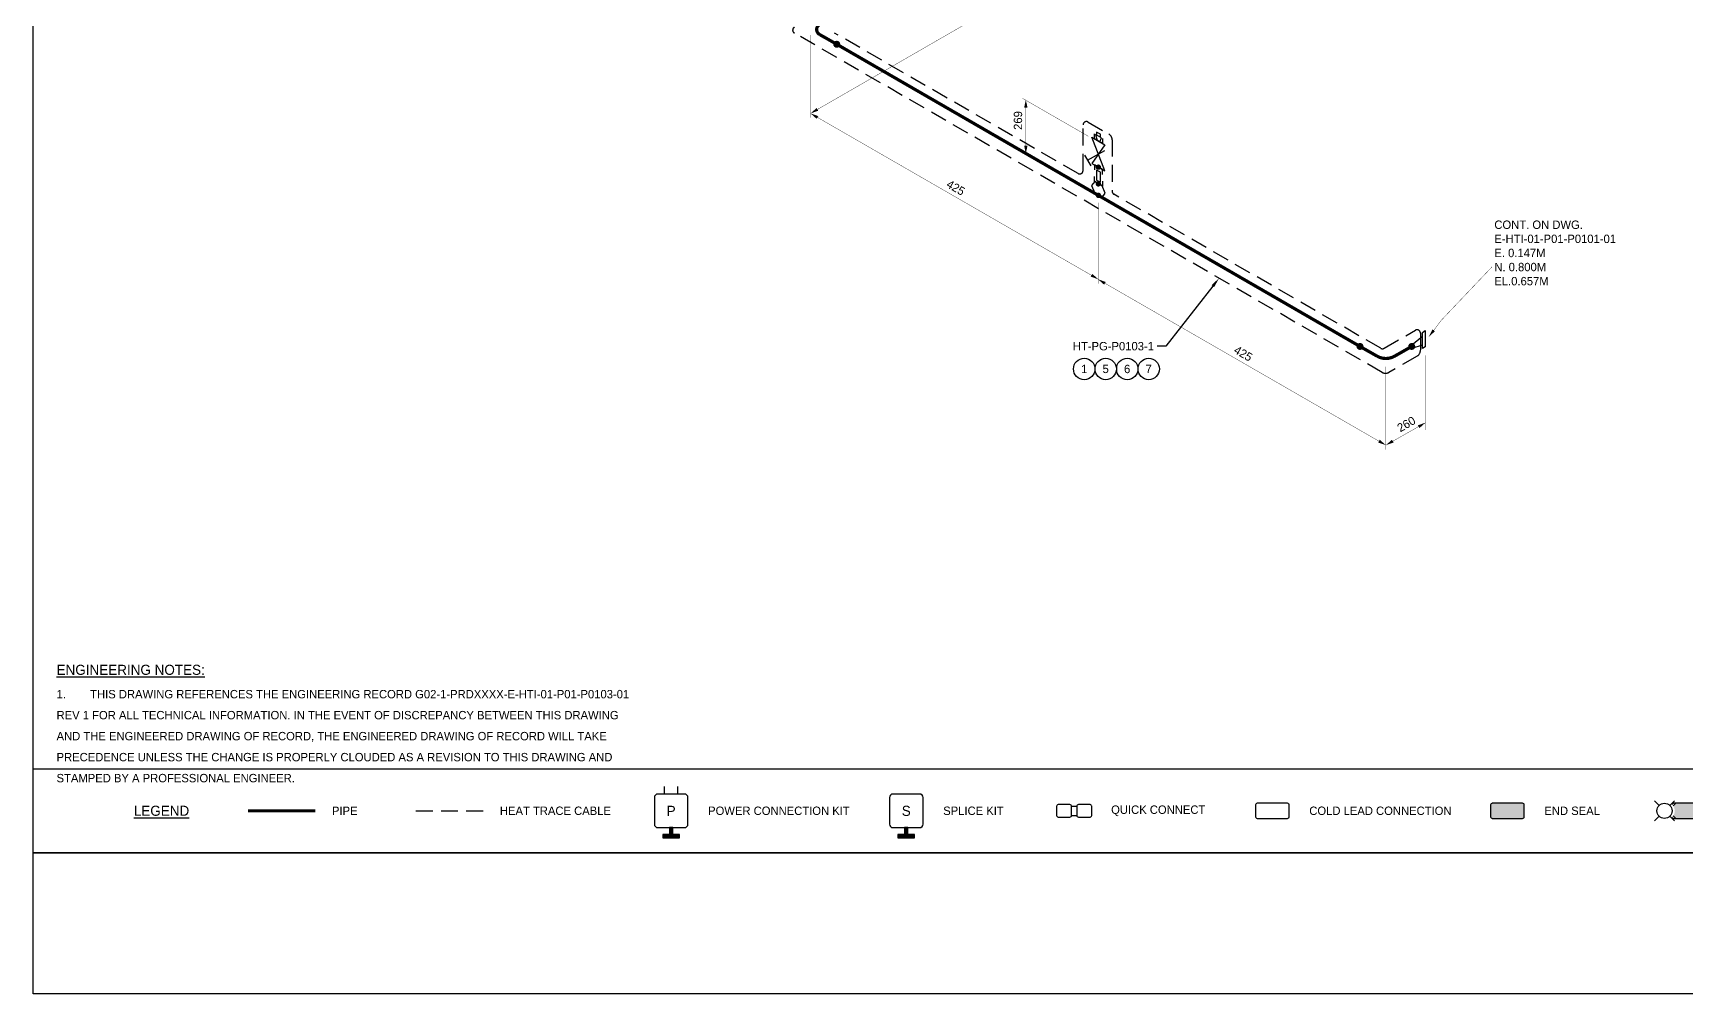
# Model space of a CAD drawing. Extents: x 0 to 847, y -42 to 494.
# Drawn here: x 0 to 492.2, y -42 to 244.1 of the extents above; entities that cross this region are included whole.
import ezdxf
from ezdxf import colors
from ezdxf.entities.mleader import LeaderData, LeaderLine
from ezdxf.enums import TextEntityAlignment as Align
from ezdxf.math import Vec2, Vec3

# ---------------------------------------------------------------- set-up
doc = ezdxf.new("R2010")
doc.units = 0
doc.header["$LTSCALE"] = 10
doc.header["$MEASUREMENT"] = 0
doc.linetypes.add('DASHED', pattern=[0.75, 0.5, -0.25])
doc.layers.get('Defpoints').update_dxf_attribs({"color": 9})
for name, color, linetype in [('DIMENSION', 2, 'Continuous'), ('ENGINEERING NOTE', 2, 'Continuous'), ('HEAT_TRACE', 3, 'DASHED'), ('PIPE', 7, 'Continuous'), ('SYMBOL-3', 3, 'Continuous'), ('TABLE-1', 1, 'Continuous'), ('TEXT-2', 2, 'Continuous'), ('TEXT2', 40, 'Continuous'), ('TITLE', 7, 'Continuous'), ('WELDS', 7, 'Continuous'), ('Wipeout', 7, 'Continuous')]:
    doc.layers.add(name, color=color, linetype=linetype)
doc.styles.add('framdcn', font='', dxfattribs={"height": 2.4})
doc.styles.add('Scovan Elec', font='')
doc.styles.get("Standard").update_dxf_attribs({"font": ''})
doc.styles.get('framdcn').set_extended_font_data('Franklin Gothic Medium Cond')
doc.styles.get('Scovan Elec').set_extended_font_data('Franklin Gothic Medium Cond')
doc.styles.get('Standard').set_extended_font_data('Franklin Gothic Medium Cond')

# ---------------------------------------------------------------- blocks, each defined once
blk = doc.blocks.new('*U13')
at = {"layer": 'SYMBOL-3'}
h = blk.add_hatch(color=256, dxfattribs=at)
h.dxf.hatch_style = 1
h.paths.add_polyline_path([(434.5, 56.79, 0.414214), (434, 56.29), (434, 52.79, 0.414214), (434.5, 52.29), (443.5, 52.29, 0.414214), (444, 52.79), (444, 56.29, 0.414214), (443.5, 56.79)])
h = blk.add_hatch(color=256, dxfattribs=at)
h.dxf.hatch_style = 1
h.paths.add_polyline_path([(489.13, 56.79), (488.39, 56.05), (488.58, 55.66), (488.7, 55.29), (488.77, 54.92), (488.79, 54.54), (488.77, 54.15), (488.7, 53.78), (488.58, 53.42), (488.39, 53.02), (489.13, 52.29), (497.5, 52.29, 0.414214), (498, 52.79), (498, 56.29, 0.414214), (497.5, 56.79)])
h = blk.add_hatch(color=256, dxfattribs=at)
h.dxf.hatch_style = 1
h.paths.add_polyline_path([(190.5, 47.54), (190.5, 49.54), (189.5, 49.54), (189.5, 47.54), (187.5, 47.54), (187.5, 46.54), (192.5, 46.54), (192.5, 47.54)])
h = blk.add_hatch(color=256, dxfattribs=at)
h.dxf.hatch_style = 1
h.paths.add_polyline_path([(259.5, 47.54), (257.5, 47.54), (257.5, 46.54), (262.5, 46.54), (262.5, 47.54), (260.5, 47.54), (260.5, 49.54), (259.5, 49.54)])
at = {"layer": 'Defpoints'}
for points in [[(434, 56.29), (434, 52.79, 0.414214), (434.5, 52.29), (443.5, 52.29, 0.414214), (444, 52.79), (444, 56.29, 0.414214), (443.5, 56.79), (434.5, 56.79, 0.414214)], [(488, 56.29), (488, 52.79, 0.414214), (488.5, 52.29), (497.5, 52.29, 0.414214), (498, 52.79), (498, 56.29, 0.414214), (497.5, 56.79), (488.5, 56.79, 0.414214)]]:
    blk.add_lwpolyline(points, format="xyb", close=True, dxfattribs=at)
for points in [[(189.5, 49.54), (189.5, 47.54), (187.5, 47.54), (187.5, 46.54), (192.5, 46.54), (192.5, 47.54), (190.5, 47.54), (190.5, 49.54)], [(259.5, 49.54), (259.5, 47.54), (257.5, 47.54), (257.5, 46.54), (262.5, 46.54), (262.5, 47.54), (260.5, 47.54), (260.5, 49.54)]]:
    blk.add_lwpolyline(points, close=True, dxfattribs=at)
at = {"layer": 'HEAT_TRACE', "linetype": 'DASHED'}
blk.add_line((114, 54.54), (134, 54.54), dxfattribs=at)
at = {"layer": 'PIPE', "const_width": 0.95}
blk.add_lwpolyline([(64, 54.54), (84, 54.54)], dxfattribs=at)
at = {"layer": 'SYMBOL-3'}
for p, q in [((188, 59.81), (188, 61.81)), ((192, 59.81), (192, 61.81)), ((309.23, 55.88), (310.77, 55.88)), ((309.23, 53.19), (310.77, 53.19))]:
    blk.add_line(p, q, dxfattribs=at)
for points in [[(185, 58.54), (185, 50.54, 0.414214), (186, 49.54), (194, 49.54, 0.414214), (195, 50.54), (195, 58.54, 0.414214), (194, 59.54), (186, 59.54, 0.414214)], [(255, 58.54), (255, 50.54, 0.414214), (256, 49.54), (264, 49.54, 0.414214), (265, 50.54), (265, 58.54, 0.414214), (264, 59.54), (256, 59.54, 0.414214)], [(305.27, 52.69), (308.73, 52.69, 0.414214), (309.23, 53.19), (309.23, 55.88, 0.414214), (308.73, 56.38), (305.27, 56.38, 0.414214), (304.77, 55.88), (304.77, 53.19, 0.414214)], [(311.27, 52.69), (314.73, 52.69, 0.414214), (315.23, 53.19), (315.23, 55.88, 0.414214), (314.73, 56.38), (311.27, 56.38, 0.414214), (310.77, 55.88), (310.77, 53.19, 0.414214)], [(364, 56.29), (364, 52.79, 0.414214), (364.5, 52.29), (373.5, 52.29, 0.414214), (374, 52.79), (374, 56.29, 0.414214), (373.5, 56.79), (364.5, 56.79, 0.414214)]]:
    blk.add_lwpolyline(points, format="xyb", close=True, dxfattribs=at)
at = {"layer": 'TABLE-1'}
blk.add_lwpolyline([(0, 67.04), (843.77, 67.04)], dxfattribs=at)
at = {"layer": 'TEXT-2'}
for s, p in [('P', (190, 54.54)), ('S', (260, 54.54))]:
    blk.add_text(s, height=3, rotation=360, dxfattribs=at).set_placement(p, align=Align.MIDDLE)
at = {"layer": 'TEXT-2', "attachment_point": 4, "style": 'Scovan Elec'}
for s, insert, char_height in [('{\\LLEGEND}', (30, 54.54), 3), ('PIPE', (89, 54.54), 2.5), ('HEAT TRACE CABLE', (139, 54.54), 2.5), ('POWER CONNECTION KIT', (201, 54.54), 2.5), ('SPLICE KIT', (271, 54.54), 2.5), ('QUICK CONNECT', (321, 54.54), 2.5), ('COLD LEAD CONNECTION', (380, 54.54), 2.5), ('END SEAL', (450, 54.54), 2.5)]:
    blk.add_mtext(s, dxfattribs=dict(at, insert=insert, char_height=char_height))
blk.add_wipeout([(485.56, 57.57), (485.18, 57.53), (484.81, 57.43), (484.45, 57.29), (484.12, 57.11), (483.81, 56.88), (483.53, 56.62), (483.29, 56.32), (483.08, 56), (482.92, 55.66), (482.8, 55.29), (482.73, 54.92), (482.71, 54.54), (482.73, 54.15), (482.8, 53.78), (482.92, 53.42), (483.08, 53.07), (483.29, 52.75), (483.53, 52.45), (483.81, 52.19), (484.12, 51.97), (484.45, 51.78), (484.81, 51.64), (485.18, 51.55), (485.56, 51.5), (485.94, 51.5), (486.32, 51.55), (486.69, 51.64), (487.05, 51.78), (487.38, 51.97), (487.69, 52.19), (487.97, 52.45), (488.21, 52.75), (488.42, 53.07), (488.58, 53.42), (488.7, 53.78), (488.77, 54.15), (488.79, 54.54), (488.77, 54.92), (488.7, 55.29), (488.58, 55.66), (488.42, 56), (488.21, 56.32), (487.97, 56.62), (487.69, 56.88), (487.38, 57.11), (487.05, 57.29), (486.69, 57.43), (486.32, 57.53), (485.94, 57.57)]).dxf.layer = 'Wipeout'
at = {"layer": 'Defpoints'}
for p, q in [((489.13, 56.79), (488.39, 56.04)), ((488.39, 53.03), (489.13, 52.29))]:
    blk.add_line(p, q, dxfattribs=at)
at = {"layer": 'SYMBOL-3', "color": 2}
for p, q in [((482.74, 57.55), (484.16, 56.13)), ((488.76, 57.55), (487.34, 56.13)), ((484.16, 52.94), (482.74, 51.52)), ((487.34, 52.94), (488.76, 51.52))]:
    blk.add_line(p, q, dxfattribs=at)
blk.add_circle((485.75, 54.54), 2.25, dxfattribs=at)
blk = doc.blocks.new('block1')
at = {"layer": 'TEXT2'}
blk.add_hatch(color=256, dxfattribs=at).paths.add_polyline_path([(0.001, 0), (1.101, 2.2), (1.801, 1.6)])
at = {"layer": 'TEXT2', "linetype": 'ByBlock', "const_width": 0.1, "flags": 128}
blk.add_lwpolyline([(3.8, 5), (0, 0)], dxfattribs=at)
blk = doc.blocks.new('block2')
at = {"layer": 'TEXT2', "style": 'framdcn'}
for s, p in [('E. 0.147M', (0, 0)), ('N. 0.800M', (0, -4.2)), ('EL.0.657M', (0, -8.4))]:
    blk.add_text(s, height=2.5, dxfattribs=at).set_placement(p)
blk = doc.blocks.new('block9')
at = {"layer": 'PIPE', "linetype": 'ByBlock', "flags": 128}
for points in [[(-4.1, -1.9), (-0.8, 0.8)], [(-0.8, 1.9), (0, 2.4)], [(-0.8, -2.9), (-0.8, 1.9)], [(0, 2.4), (0, 0)], [(0, 0), (0, -2.4)], [(-4.1, -2.9), (-4.1, -1.9)], [(-0.8, -1.9), (-4.1, -2.9)], [(0, -2.4), (-0.8, -2.9)]]:
    blk.add_lwpolyline(points, dxfattribs=at)
at = {"flags": 1}
for tag in ['Tag', 'UCI', 'Pipe Ref', 'Description', 'Key']:
    blk.add_attdef(tag, (0, 0), '', height=1, dxfattribs=at)
blk = doc.blocks.new('block10')
at = {"layer": 'PIPE', "linetype": 'ByBlock', "const_width": 0.95, "flags": 128}
for points in [[(-7.7, -1.61), (-2.6, -4.51)], [(-2.6, -4.51), (-1.78, -4.89), (-0.91, -5.12), (0, -5.2), (0.9, -5.12), (1.78, -4.89), (2.6, -4.51)], [(2.6, -4.51), (7.7, -1.61)]]:
    blk.add_lwpolyline(points, dxfattribs=at)
at = {"flags": 1}
for tag in ['Tag', 'UCI', 'Pipe Ref', 'Description', 'Key']:
    blk.add_attdef(tag, (0, 0), '', height=1, dxfattribs=at)
blk = doc.blocks.new('block11')
at = {"layer": 'PIPE', "linetype": 'ByBlock', "const_width": 0.95, "flags": 128}
blk.add_lwpolyline([(-77.9, 45), (0, 0)], dxfattribs=at)
at = {"flags": 1}
for tag in ['Tag', 'UCI', 'Pipe Ref', 'Description', 'Key']:
    blk.add_attdef(tag, (0, 0), '', height=1, dxfattribs=at)
blk = doc.blocks.new('block12')
at = {"layer": 'PIPE', "linetype": 'ByBlock', "flags": 128}
for points in [[(-1.2, 4.1), (-1.2, 5.6)], [(-1.1, 4.1), (-2, 2.9)], [(-2, 2.9), (-1.1, 0.6)], [(1.2, 2.7), (-1.2, 4.1)], [(1.1, 2.8), (-1.1, 4.1)], [(-1.1, 0.6), (0, 0)], [(0, 0), (1.1, -0.6)], [(2, 0.6), (1.1, 2.8)], [(1.1, -0.6), (2, 0.6)], [(1.2, 4.2), (1.2, 2.7)]]:
    blk.add_lwpolyline(points, dxfattribs=at)
at = {"flags": 1}
for tag in ['Tag', 'UCI', 'Pipe Ref', 'Description', 'Key']:
    blk.add_attdef(tag, (0, 0), '', height=1, dxfattribs=at)
blk = doc.blocks.new('block13')
at = {"layer": 'PIPE', "linetype": 'ByBlock', "flags": 128}
for points in [[(-0.6, 3.3), (-0.6, 0.3)], [(0.6, 2.7), (-0.6, 3.3)], [(-0.6, 0.3), (0, 0)], [(0, 0), (0.6, -0.3)], [(0.6, -0.3), (0.6, 2.7)]]:
    blk.add_lwpolyline(points, dxfattribs=at)
at = {"flags": 1}
for tag in ['Tag', 'UCI', 'Pipe Ref', 'Description', 'Key']:
    blk.add_attdef(tag, (0, 0), '', height=1, dxfattribs=at)
blk = doc.blocks.new('block14')
at = {"layer": 'PIPE', "linetype": 'ByBlock', "flags": 128}
for points in [[(0, 9.2), (0, 10.7)], [(-2, 2.9), (3.1, 5.8)], [(-0.7, 9.7), (3.1, 7.4)], [(3.1, -0.3), (-0.7, 9.7)], [(3.1, 7.4), (-0.7, 1.9)], [(2.4, 7.8), (0, 9.2)], [(2.4, 9.3), (2.4, 7.8)], [(-2.9, 4.4), (-1, 1.2)], [(-0.7, 1.9), (1.2, 0.8)], [(0, 1.5), (0, 0)], [(2.4, 0.1), (0, 1.5)], [(1.2, 0.8), (3.1, -0.3)], [(2.4, -1.4), (2.4, 0.1)]]:
    blk.add_lwpolyline(points, dxfattribs=at)
at = {"flags": 1}
for tag in ['Tag', 'UCI', 'Pipe Ref', 'Description', 'Key']:
    blk.add_attdef(tag, (0, 0), '', height=1, dxfattribs=at)
blk = doc.blocks.new('block15')
at = {"layer": 'PIPE', "linetype": 'ByBlock', "flags": 128}
for points in [[(-0.9, 2), (-0.4, 0.2)], [(0.9, 1), (-0.9, 2)], [(-0.6, 2.7), (-0.6, 1.8)], [(0.6, 2.1), (-0.6, 2.7)], [(-0.4, 0.2), (0, 0)], [(0, 0), (0.4, -0.2)], [(0.4, -0.2), (0.9, 1)], [(0.6, 1.2), (0.6, 2.1)]]:
    blk.add_lwpolyline(points, dxfattribs=at)
at = {"flags": 1}
for tag in ['Tag', 'UCI', 'Pipe Ref', 'Description', 'Key']:
    blk.add_attdef(tag, (0, 0), '', height=1, dxfattribs=at)
blk = doc.blocks.new('block16')
at = {"layer": 'PIPE', "linetype": 'ByBlock', "const_width": 0.95, "flags": 128}
blk.add_lwpolyline([(-77.9, 45), (0, 0)], dxfattribs=at)
at = {"flags": 1}
for tag in ['Tag', 'UCI', 'Pipe Ref', 'Description', 'Key']:
    blk.add_attdef(tag, (0, 0), '', height=1, dxfattribs=at)
blk = doc.blocks.new('block17')
at = {"layer": 'PIPE', "linetype": 'ByBlock', "const_width": 0.95, "flags": 128}
for points in [[(-0.87, 1.5), (-0.87, 1.5), (-1.11, 1.33), (-1.33, 1.11), (-1.5, 0.87), (-1.63, 0.59), (-1.71, 0.3), (-1.73, 0), (-1.71, -0.3), (-1.63, -0.59), (-1.5, -0.87), (-1.33, -1.11), (-1.11, -1.33), (-0.87, -1.5)], [(4.24, 4.4), (-0.86, 1.5)], [(-0.86, -1.5), (4.24, -4.4)]]:
    blk.add_lwpolyline(points, dxfattribs=at)
at = {"flags": 1}
for tag in ['Tag', 'UCI', 'Pipe Ref', 'Description', 'Key']:
    blk.add_attdef(tag, (0, 0), '', height=1, dxfattribs=at)
blk = doc.blocks.new('block20')
at = {"layer": 'WELDS'}
h = blk.add_hatch(color=256, dxfattribs=at)
edge = h.paths.add_edge_path(flags=0)
edge.add_arc((0, 0), 1.05, 0, 360)
at = {"flags": 1}
for tag in ['Tag', 'UCI', 'Pipe Ref', 'Description', 'Key']:
    blk.add_attdef(tag, (0, 0), '', height=1, dxfattribs=at)
blk = doc.blocks.new('block21')
at = {"layer": 'WELDS'}
h = blk.add_hatch(color=256, dxfattribs=at)
edge = h.paths.add_edge_path(flags=0)
edge.add_arc((0, 0), 1.05, 0, 360)
at = {"flags": 1}
for tag in ['Tag', 'UCI', 'Pipe Ref', 'Description', 'Key']:
    blk.add_attdef(tag, (0, 0), '', height=1, dxfattribs=at)
blk = doc.blocks.new('block22')
at = {"layer": 'WELDS'}
h = blk.add_hatch(color=256, dxfattribs=at)
edge = h.paths.add_edge_path(flags=0)
edge.add_arc((0, 0), 0.8, 0, 360)
at = {"flags": 1}
for tag in ['Tag', 'UCI', 'Pipe Ref', 'Description', 'Key']:
    blk.add_attdef(tag, (0, 0), '', height=1, dxfattribs=at)
blk = doc.blocks.new('block23')
at = {"layer": 'WELDS'}
h = blk.add_hatch(color=256, dxfattribs=at)
edge = h.paths.add_edge_path(flags=0)
edge.add_arc((0, 0), 0.8, 0, 360)
at = {"flags": 1}
for tag in ['Tag', 'UCI', 'Pipe Ref', 'Description', 'Key']:
    blk.add_attdef(tag, (0, 0), '', height=1, dxfattribs=at)
blk = doc.blocks.new('block24')
at = {"layer": 'WELDS'}
h = blk.add_hatch(color=256, dxfattribs=at)
edge = h.paths.add_edge_path(flags=0)
edge.add_arc((0, 0), 0.8, 0, 360)
at = {"flags": 1}
for tag in ['Tag', 'UCI', 'Pipe Ref', 'Description', 'Key']:
    blk.add_attdef(tag, (0, 0), '', height=1, dxfattribs=at)
blk = doc.blocks.new('block25')
at = {"layer": 'WELDS'}
h = blk.add_hatch(color=256, dxfattribs=at)
edge = h.paths.add_edge_path(flags=0)
edge.add_arc((0, 0), 1.05, 0, 360)
at = {"flags": 1}
for tag in ['Tag', 'UCI', 'Pipe Ref', 'Description', 'Key']:
    blk.add_attdef(tag, (0, 0), '', height=1, dxfattribs=at)
blk = doc.blocks.new('*U80')
blk.add_wipeout([(0, 3.2), (-0.4, 3.17), (-0.8, 3.1), (-1.18, 2.98), (-1.54, 2.8), (-1.88, 2.59), (-2.19, 2.33), (-2.47, 2.04), (-2.7, 1.71), (-2.9, 1.36), (-3.04, 0.99), (-3.14, 0.6), (-3.19, 0.2), (-3.19, -0.2), (-3.14, -0.6), (-3.04, -0.99), (-2.9, -1.36), (-2.7, -1.71), (-2.47, -2.04), (-2.19, -2.33), (-1.88, -2.59), (-1.54, -2.8), (-1.18, -2.98), (-0.8, -3.1), (-0.4, -3.17), (0, -3.2), (0.4, -3.17), (0.8, -3.1), (1.18, -2.98), (1.54, -2.8), (1.88, -2.59), (2.19, -2.33), (2.47, -2.04), (2.7, -1.71), (2.9, -1.36), (3.04, -0.99), (3.14, -0.6), (3.19, -0.2), (3.19, 0.2), (3.14, 0.6), (3.04, 0.99), (2.9, 1.36), (2.7, 1.71), (2.47, 2.04), (2.19, 2.33), (1.88, 2.59), (1.54, 2.8), (1.18, 2.98), (0.8, 3.1), (0.4, 3.17)]).dxf.layer = 'Wipeout'
blk.add_circle((0, 0), 3.2)
at = {"color": 2}
blk.add_attdef('TAG1', text='', height=2.5, dxfattribs=at).set_placement((0, 0), align=Align.MIDDLE)
blk.add_attdef('TAG2', text='', height=2.5, dxfattribs=at).set_placement((3, -3), align=Align.MIDDLE_LEFT)
blk = doc.blocks.new('*U81')
blk.add_wipeout([(0, 3.2), (-0.4, 3.17), (-0.8, 3.1), (-1.18, 2.98), (-1.54, 2.8), (-1.88, 2.59), (-2.19, 2.33), (-2.47, 2.04), (-2.7, 1.71), (-2.9, 1.36), (-3.04, 0.99), (-3.14, 0.6), (-3.19, 0.2), (-3.19, -0.2), (-3.14, -0.6), (-3.04, -0.99), (-2.9, -1.36), (-2.7, -1.71), (-2.47, -2.04), (-2.19, -2.33), (-1.88, -2.59), (-1.54, -2.8), (-1.18, -2.98), (-0.8, -3.1), (-0.4, -3.17), (0, -3.2), (0.4, -3.17), (0.8, -3.1), (1.18, -2.98), (1.54, -2.8), (1.88, -2.59), (2.19, -2.33), (2.47, -2.04), (2.7, -1.71), (2.9, -1.36), (3.04, -0.99), (3.14, -0.6), (3.19, -0.2), (3.19, 0.2), (3.14, 0.6), (3.04, 0.99), (2.9, 1.36), (2.7, 1.71), (2.47, 2.04), (2.19, 2.33), (1.88, 2.59), (1.54, 2.8), (1.18, 2.98), (0.8, 3.1), (0.4, 3.17)]).dxf.layer = 'Wipeout'
blk.add_circle((0, 0), 3.2)
at = {"color": 2}
blk.add_attdef('TAG1', text='', height=2.5, dxfattribs=at).set_placement((0, 0), align=Align.MIDDLE)
blk.add_attdef('TAG2', text='', height=2.5, dxfattribs=at).set_placement((3, -3), align=Align.MIDDLE_LEFT)
blk = doc.blocks.new('*U82')
blk.add_wipeout([(0, 3.2), (-0.4, 3.17), (-0.8, 3.1), (-1.18, 2.98), (-1.54, 2.8), (-1.88, 2.59), (-2.19, 2.33), (-2.47, 2.04), (-2.7, 1.71), (-2.9, 1.36), (-3.04, 0.99), (-3.14, 0.6), (-3.19, 0.2), (-3.19, -0.2), (-3.14, -0.6), (-3.04, -0.99), (-2.9, -1.36), (-2.7, -1.71), (-2.47, -2.04), (-2.19, -2.33), (-1.88, -2.59), (-1.54, -2.8), (-1.18, -2.98), (-0.8, -3.1), (-0.4, -3.17), (0, -3.2), (0.4, -3.17), (0.8, -3.1), (1.18, -2.98), (1.54, -2.8), (1.88, -2.59), (2.19, -2.33), (2.47, -2.04), (2.7, -1.71), (2.9, -1.36), (3.04, -0.99), (3.14, -0.6), (3.19, -0.2), (3.19, 0.2), (3.14, 0.6), (3.04, 0.99), (2.9, 1.36), (2.7, 1.71), (2.47, 2.04), (2.19, 2.33), (1.88, 2.59), (1.54, 2.8), (1.18, 2.98), (0.8, 3.1), (0.4, 3.17)]).dxf.layer = 'Wipeout'
blk.add_circle((0, 0), 3.2)
at = {"color": 2}
blk.add_attdef('TAG1', text='', height=2.5, dxfattribs=at).set_placement((0, 0), align=Align.MIDDLE)
blk.add_attdef('TAG2', text='', height=2.5, dxfattribs=at).set_placement((3, -3), align=Align.MIDDLE_LEFT)
blk = doc.blocks.new('*U83')
blk.add_wipeout([(0, 3.2), (-0.4, 3.17), (-0.8, 3.1), (-1.18, 2.98), (-1.54, 2.8), (-1.88, 2.59), (-2.19, 2.33), (-2.47, 2.04), (-2.7, 1.71), (-2.9, 1.36), (-3.04, 0.99), (-3.14, 0.6), (-3.19, 0.2), (-3.19, -0.2), (-3.14, -0.6), (-3.04, -0.99), (-2.9, -1.36), (-2.7, -1.71), (-2.47, -2.04), (-2.19, -2.33), (-1.88, -2.59), (-1.54, -2.8), (-1.18, -2.98), (-0.8, -3.1), (-0.4, -3.17), (0, -3.2), (0.4, -3.17), (0.8, -3.1), (1.18, -2.98), (1.54, -2.8), (1.88, -2.59), (2.19, -2.33), (2.47, -2.04), (2.7, -1.71), (2.9, -1.36), (3.04, -0.99), (3.14, -0.6), (3.19, -0.2), (3.19, 0.2), (3.14, 0.6), (3.04, 0.99), (2.9, 1.36), (2.7, 1.71), (2.47, 2.04), (2.19, 2.33), (1.88, 2.59), (1.54, 2.8), (1.18, 2.98), (0.8, 3.1), (0.4, 3.17)]).dxf.layer = 'Wipeout'
blk.add_circle((0, 0), 3.2)
at = {"color": 2}
blk.add_attdef('TAG1', text='', height=2.5, dxfattribs=at).set_placement((0, 0), align=Align.MIDDLE)
blk.add_attdef('TAG2', text='', height=2.5, dxfattribs=at).set_placement((3, -3), align=Align.MIDDLE_LEFT)

msp = doc.modelspace()

# ---------------------------------------------------------------- hatches: boundary and pattern name
at = {"layer": 'DIMENSION'}
for points in [[(231.5, 220.2), (233.3, 221.8), (233.8, 221)], [(295.6, 224.3), (296.1, 221.9), (295.1, 221.9)], [(231.5, 220.2), (233.8, 219.4), (233.3, 218.6)], [(295.6, 208.2), (295.1, 210.6), (296.1, 210.6)], [(317.2, 170.8), (314.9, 171.6), (315.4, 172.4)], [(317.1, 170.8), (319.4, 170), (318.9, 169.2)], [(414.6, 128.1), (412.8, 126.5), (412.3, 127.3)], [(402.8, 121.4), (400.5, 122.2), (401, 123)], [(402.8, 121.4), (404.6, 123), (405.1, 122.2)]]:
    msp.add_hatch(color=256, dxfattribs=at).paths.add_polyline_path(points)

# ---------------------------------------------------------------- linework, layer by layer
at = {"layer": 'DIMENSION', "linetype": 'ByBlock', "const_width": 0.1, "flags": 128}
for points in [[(424.6, 331.5), (231.5, 220.2)], [(231.6, 243.6), (231.6, 218.9)], [(314.2, 213.4), (294.6, 224.7)], [(295.6, 224.3), (295.6, 208.2)], [(317.2, 170.8), (231.5, 220.2)], [(296.5, 207.6), (294.5, 208.7)], [(317.2, 193.6), (317.2, 169.5)], [(402.8, 121.4), (317.1, 170.8)], [(414.6, 125.9), (414.6, 148.2)], [(402.8, 144.8), (402.8, 120.1)], [(414.6, 128.1), (402.8, 121.4)]]:
    msp.add_lwpolyline(points, dxfattribs=at)
at = {"layer": 'HEAT_TRACE'}
for p, q in [((401.7, 143.08), (226.67, 244.13)), ((311.14, 202.29), (238.67, 244.13)), ((312.64, 203.16), (312.64, 216.77)), ((314.14, 217.63), (320.3, 214.08)), ((321.3, 212.35), (321.3, 197.01)), ((401.27, 150.25), (321.8, 196.14)), ((402.27, 150.25), (411.59, 155.63)), ((413.09, 154.77), (413.09, 149.65)), ((412.09, 147.92), (403.7, 143.08)), ((401.7, 143.08), (401.7, 143.08))]:
    msp.add_line(p, q, dxfattribs=at)
for centre, radius, start, end in [((227.17, 245), 1, 120, 240), ((313.64, 216.77), 1, 60, 180), ((319.3, 212.35), 2, 0, 60), ((311.64, 203.16), 1, 240, 0), ((322.3, 197.01), 1, 180, 240), ((412.09, 154.77), 1, 0, 120), ((401.77, 151.12), 1, 240, 300), ((411.09, 149.65), 2, 300, 360), ((402.7, 144.81), 2, 240, 300)]:
    msp.add_arc(centre, radius, start, end, dxfattribs=at)
at = {"layer": 'TEXT2', "linetype": 'ByBlock', "const_width": 0.1, "flags": 128}
msp.add_lwpolyline([(434.4, 174.5), (419.4, 158.7)], dxfattribs=at)
at = {"layer": 'TITLE'}
for points in [[(0, 494.34), (843.77, 494.34), (843.77, 0), (0, 0)], [(0, 0), (843.77, 0), (843.77, -42.04), (0, -42.04)]]:
    msp.add_lwpolyline(points, close=True, dxfattribs=at)

# ---------------------------------------------------------------- block references
at = {"layer": 'PIPE'}
for name, p in [('block17', (235.06, 245.2)), ('block16', (317.2, 195.8)), ('block14', (316, 203.4)), ('block15', (317.2, 211.9)), ('block13', (317.2, 200)), ('block12', (317.2, 195.8)), ('block11', (395.1, 150.8)), ('block9', (414.5, 153.1)), ('block10', (402.8, 152.41))]:
    msp.add_blockref(name, p, dxfattribs=at)
at = {"layer": 'TEXT2'}
for name, p in [('block2', (435.1, 177.4)), ('block1', (415.6, 153.7))]:
    msp.add_blockref(name, p, dxfattribs=at)
at = {"layer": 'WELDS'}
for name, p in [('block25', (239.3, 240.8)), ('block24', (317.2, 204.2)), ('block23', (317.2, 199.2)), ('block22', (317.2, 195.8)), ('block21', (395.1, 150.8)), ('block20', (410.5, 150.8))]:
    msp.add_blockref(name, p, dxfattribs=at)

# ---------------------------------------------------------------- texts
at = {"layer": 'DIMENSION', "style": 'framdcn'}
for s, rotation, p in [('269', 90, (294.5, 215.3)), ('425', -30, (271.7, 198.4)), ('425', -30, (357.3, 149)), ('260', 30, (407.1, 125.2))]:
    msp.add_text(s, height=2.5, rotation=rotation, dxfattribs=at).set_placement(p)
at = {"layer": 'TEXT2', "style": 'framdcn'}
for s, p in [('CONT. ON DWG.', (435.1, 185.8)), ('E-HTI-01-P01-P0101-01', (435.1, 181.6))]:
    msp.add_text(s, height=2.5, dxfattribs=at).set_placement(p)

# ---------------------------------------------------------------- leaders
at = {"layer": 'TEXT-2'}
ml = msp.add_multileader_mtext('Standard', dxfattribs=at)
ml.set_content('HT-PG-P0103-1', color=256, style='Scovan Elec')
ml.set_leader_properties()
ml.build(insert=Vec2(0, 0))
ml.multileader.update_dxf_attribs({"dogleg_length": 2.5, "arrow_head_size": 3})
ctx = ml.context
ctx.base_point, ctx.char_height, ctx.arrow_head_size, ctx.landing_gap_size, ctx.plane_origin = Vec3(311.12, 150.85), 2.5, 3, 1, Vec3(336.44, 128.41)
ctx.text_align_type = 2
notes = []
notes.append((ctx, [(0, (1, 1, 0), (337.25, 150.85), (-1, 0), 2.5, [(0, [(353.13, 171.12)], 0, [])])]))
ctx.mtext.insert, ctx.mtext.alignment, ctx.mtext.flow_direction = Vec3(333.75, 152.13), 3, 5
for ctx, leaders in notes:
    for number, flags, end, landing, length, lines in leaders:
        leader = LeaderData()
        leader.index, (leader.has_last_leader_line, leader.has_dogleg_vector, leader.attachment_direction) = number, flags
        leader.last_leader_point, leader.dogleg_vector, leader.dogleg_length = Vec3(end), Vec3(landing), length
        for number, points, colour, breaks in lines:
            line = LeaderLine()
            line.index, line.vertices, line.color, line.breaks = number, Vec3.list(points), colors.encode_raw_color(colour), breaks
            leader.lines.append(line)
        ctx.leaders.append(leader)

# ---------------------------------------------------------------- next in the draw order: block references
msp.add_blockref('*U13', (0, -42.04))
msp.add_blockref('*U80', (332.18, 144.1), dxfattribs=at).add_auto_attribs({'TAG1': '7'})

# ---------------------------------------------------------------- next in the draw order: block references
msp.add_blockref('*U81', (325.78, 144.1), dxfattribs=at).add_auto_attribs({'TAG1': '6'})

# ---------------------------------------------------------------- next in the draw order: texts
at = {"layer": 'ENGINEERING NOTE', "insert": (7, 56), "char_height": 2.5, "width": 172, "attachment_point": 1, "style": 'Scovan Elec'}
msp.add_mtext('\\pxsm1.5;{\\H1.2x;\\LENGINEERING NOTES:\\P\\pi-3,l3,s*,t3,36;}1.^ITHIS DRAWING REFERENCES THE ENGINEERING RECORD G02-1-PRDXXXX-E-HTI-01-P01-P0103-01 REV 1 FOR ALL TECHNICAL INFORMATION{\\H0.99999x;. IN THE EVENT OF DISCREPANCY BETWEEN THIS DRAWING AND THE ENGINEERED DRAWING OF RECORD, THE ENGINEERED DRAWING OF RECORD WILL TAKE PRECEDENCE UNLESS THE CHANGE IS PROPERLY CLOUDED AS A REVISION TO THIS DRAWING AND STAMPED BY A PROFESSIONAL ENGINEER.}', dxfattribs=at)

# ---------------------------------------------------------------- next in the draw order: block references
at = {"layer": 'TEXT-2'}
msp.add_blockref('*U82', (319.38, 144.1), dxfattribs=at).add_auto_attribs({'TAG1': '5'})

# ---------------------------------------------------------------- next in the draw order: block references
msp.add_blockref('*U83', (312.98, 144.1), dxfattribs=at).add_auto_attribs({'TAG1': '1'})

doc.saveas('drawing.dxf')
